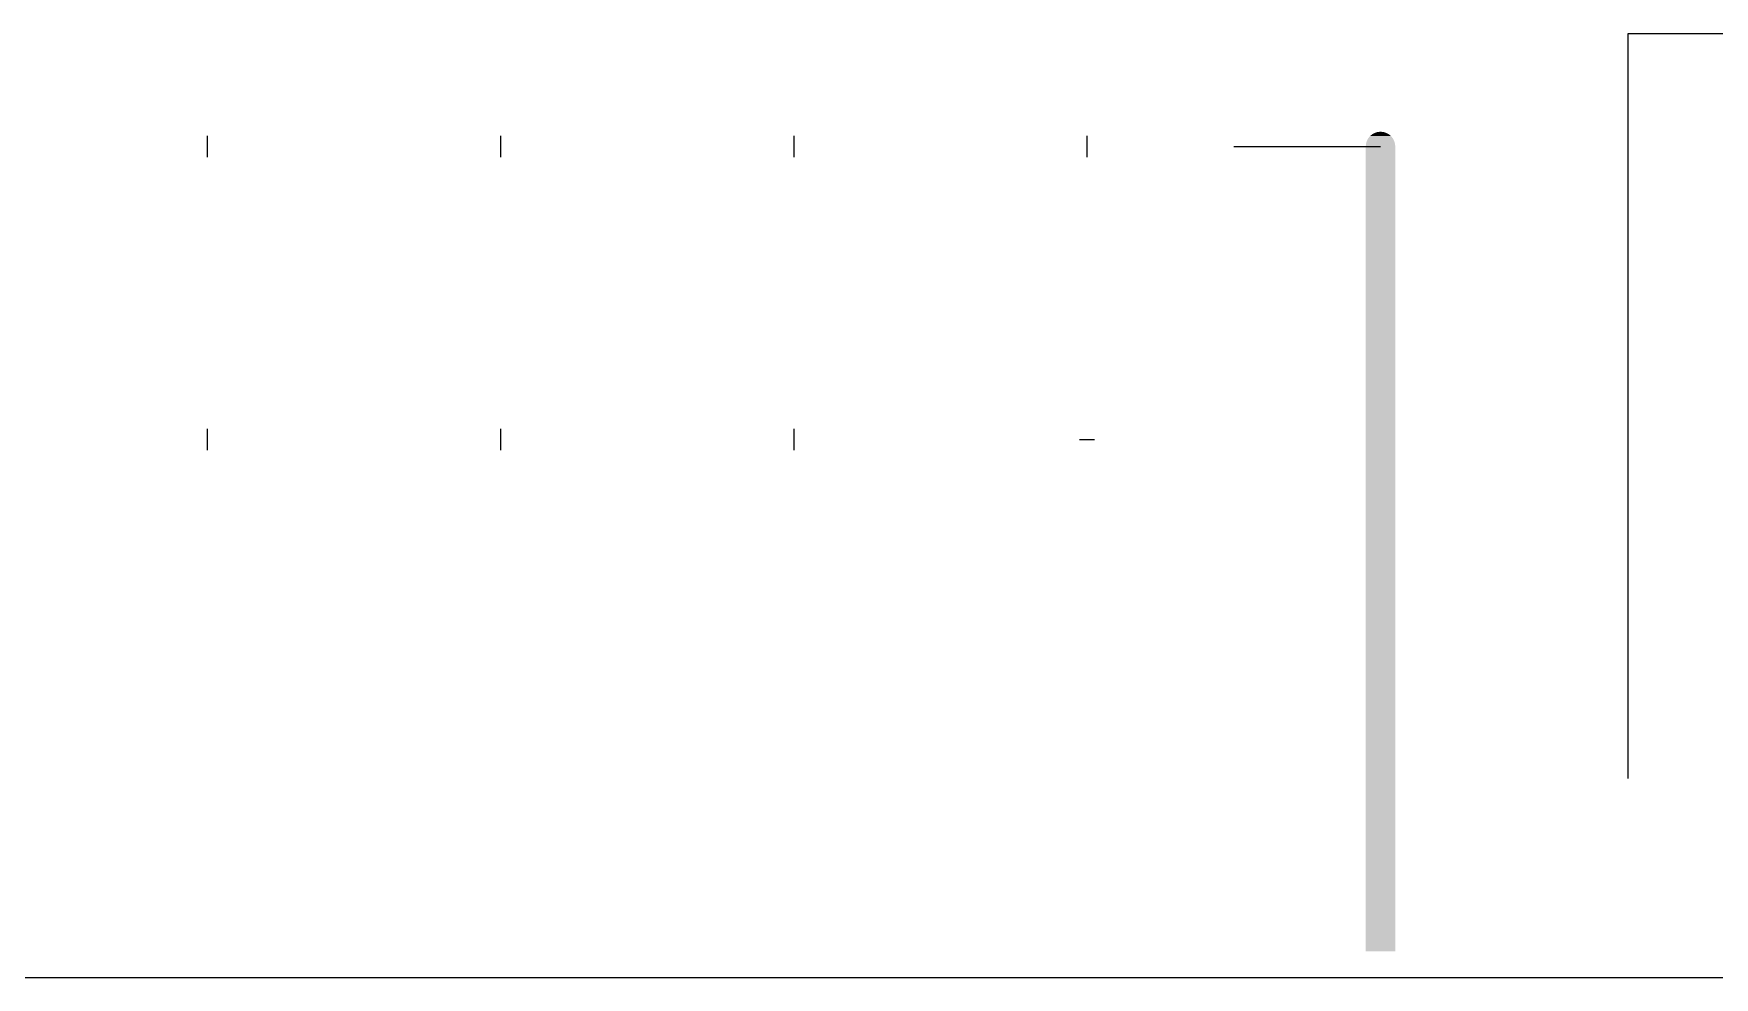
# Model space of a CAD drawing. Extents: x 0 to 3.48, y -0.08 to 2.34.
# Drawn here: x 1.5281 to 1.9795, y -0.0793 to 0.1741 of the extents above; entities that cross this region are included whole.
import ezdxf

# ---------------------------------------------------------------- set-up
doc = ezdxf.new("R2010")
doc.units = 0
for name, color, linetype in [('GBS', 7, 'Continuous'), ('GKO', 7, 'Continuous'), ('GTO', 7, 'Continuous')]:
    doc.layers.add(name, color=color, linetype=linetype)

msp = doc.modelspace()

# ---------------------------------------------------------------- linework, layer by layer
at = {"layer": 'GBS'}
for points in [[(1.5748, 0.14093), (1.5748, 0.14668)], [(1.6536, 0.14093), (1.6536, 0.14668)], [(1.7323, 0.14093), (1.7323, 0.14668)], [(1.811, 0.14093), (1.811, 0.14668)], [(1.5748, 0.06223), (1.5748, 0.06798)], [(1.6536, 0.06223), (1.6536, 0.06798)], [(1.7323, 0.06223), (1.7323, 0.06798)], [(1.809, 0.0651), (1.813, 0.0651)], [(0.4615, -0.0793), (2.4519, -0.0793)], [(0.4615, -0.0793), (2.4519, -0.0793)]]:
    msp.add_lwpolyline(points, dxfattribs=at)
at = {"layer": 'GKO'}
msp.add_lwpolyline([(0.4615, -0.0793), (2.4519, -0.0793)], dxfattribs=at)
msp.add_lwpolyline([(0.4615, -0.0793), (2.4519, -0.0793)], dxfattribs=at)
at = {"layer": 'GTO'}
for points in [[(1.9563, 0.1741), (2.3563, 0.1741)], [(1.9563, -0.0259), (1.9563, 0.1741)], [(1.8504, 0.1438), (1.8898, 0.1438)]]:
    msp.add_lwpolyline(points, dxfattribs=at)
for points in [[(1.88587, 0.14414), (1.88591, 0.14449), (1.89374, 0.14414), (1.89369, 0.14449)], [(1.88591, 0.14449), (1.88599, 0.14482), (1.89369, 0.14449), (1.89362, 0.14482)], [(1.88599, 0.14482), (1.88609, 0.14515), (1.89362, 0.14482), (1.89351, 0.14515)], [(1.88609, 0.14515), (1.88622, 0.14547), (1.89351, 0.14515), (1.89338, 0.14547)], [(1.88622, 0.14547), (1.88638, 0.14577), (1.89338, 0.14547), (1.89322, 0.14577)], [(1.88638, 0.14578), (1.88657, 0.14607), (1.89322, 0.14578), (1.89304, 0.14607)], [(1.88638, 0.14577), (1.88638, 0.14578), (1.89322, 0.14577), (1.89322, 0.14578)], [(1.88657, 0.14607), (1.88678, 0.14634), (1.89304, 0.14607), (1.89283, 0.14634)], [(1.88678, 0.14634), (1.88701, 0.14659), (1.89283, 0.14634), (1.8926, 0.14659)], [(1.88701, 0.14659), (1.88726, 0.14683), (1.89259, 0.14659), (1.89234, 0.14683)], [(1.88701, 0.14659), (1.88701, 0.14659), (1.8926, 0.14659), (1.89259, 0.14659)], [(1.88726, 0.14683), (1.88754, 0.14704), (1.89234, 0.14683), (1.89207, 0.14704)], [(1.88754, 0.14704), (1.88783, 0.14722), (1.89207, 0.14704), (1.89178, 0.14722)], [(1.88783, 0.14722), (1.88813, 0.14738), (1.89178, 0.14722), (1.89147, 0.14738)], [(1.88813, 0.14738), (1.88845, 0.14751), (1.89147, 0.14738), (1.89115, 0.14751)], [(1.88845, 0.14751), (1.88878, 0.14762), (1.89115, 0.14751), (1.89082, 0.14762)], [(1.88878, 0.14762), (1.88912, 0.14769), (1.89082, 0.14762), (1.89049, 0.14769)], [(1.88912, 0.14769), (1.88946, 0.14773), (1.89049, 0.14769), (1.89015, 0.14773)], [(1.88946, 0.14774), (1.8898, 0.14775), (1.89014, 0.14774), (1.8898, 0.14775)], [(1.88946, 0.14773), (1.88946, 0.14774), (1.89015, 0.14773), (1.89014, 0.14774)], [(1.88585, 0.1438), (1.88587, 0.14414), (1.89375, 0.1438), (1.89374, 0.14414)], [(1.88585, -0.0723), (1.88585, 0.1438), (1.89375, -0.0723), (1.89375, 0.1438)]]:
    msp.add_solid(points, dxfattribs=at)

doc.saveas('drawing.dxf')
